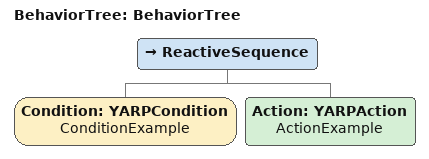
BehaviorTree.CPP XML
<?xml version="1.0"?>
<!--
 Copyright (C) 2020 Fondazione Istituto Italiano di Tecnologia (IIT)
 All Rights Reserved.
-->
<root main_tree_to_execute="BehaviorTree">
    <BehaviorTree ID="BehaviorTree">
        <ReactiveSequence>
          <Condition ID="YARPCondition" name="ConditionExample"/>
          <Action ID="YARPAction" name="ActionExample"/>
        </ReactiveSequence>
    </BehaviorTree>
</root>
